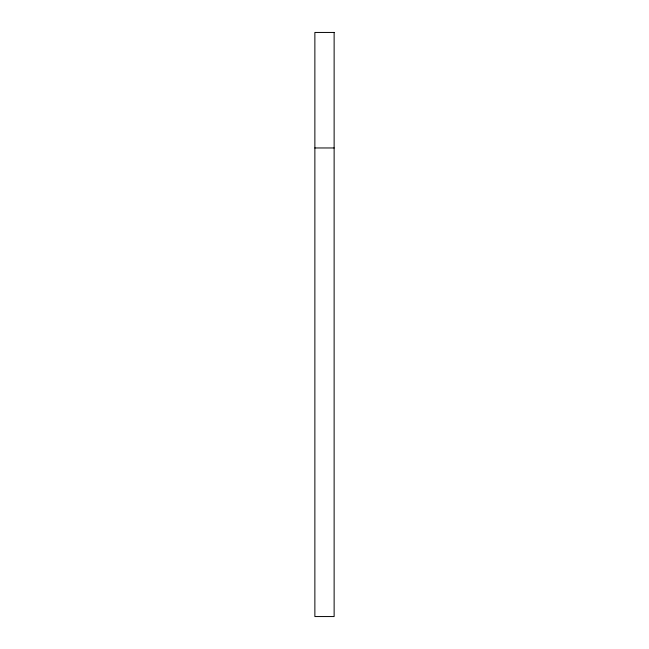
<?xml version="1.0" encoding="UTF-8"?>
<svg xmlns="http://www.w3.org/2000/svg" width="649" height="649" viewBox="0 0 649 649"><rect width="100%" height="100%" fill="white"/><g stroke="black" fill="none" stroke-linecap="round" stroke-linejoin="round"><path stroke-width="0.97" d="M314.87 147.964L334.13 147.964M334.13 32.45L314.87 32.45L314.87 616.55L334.13 616.55L334.13 32.45"/></g></svg>
